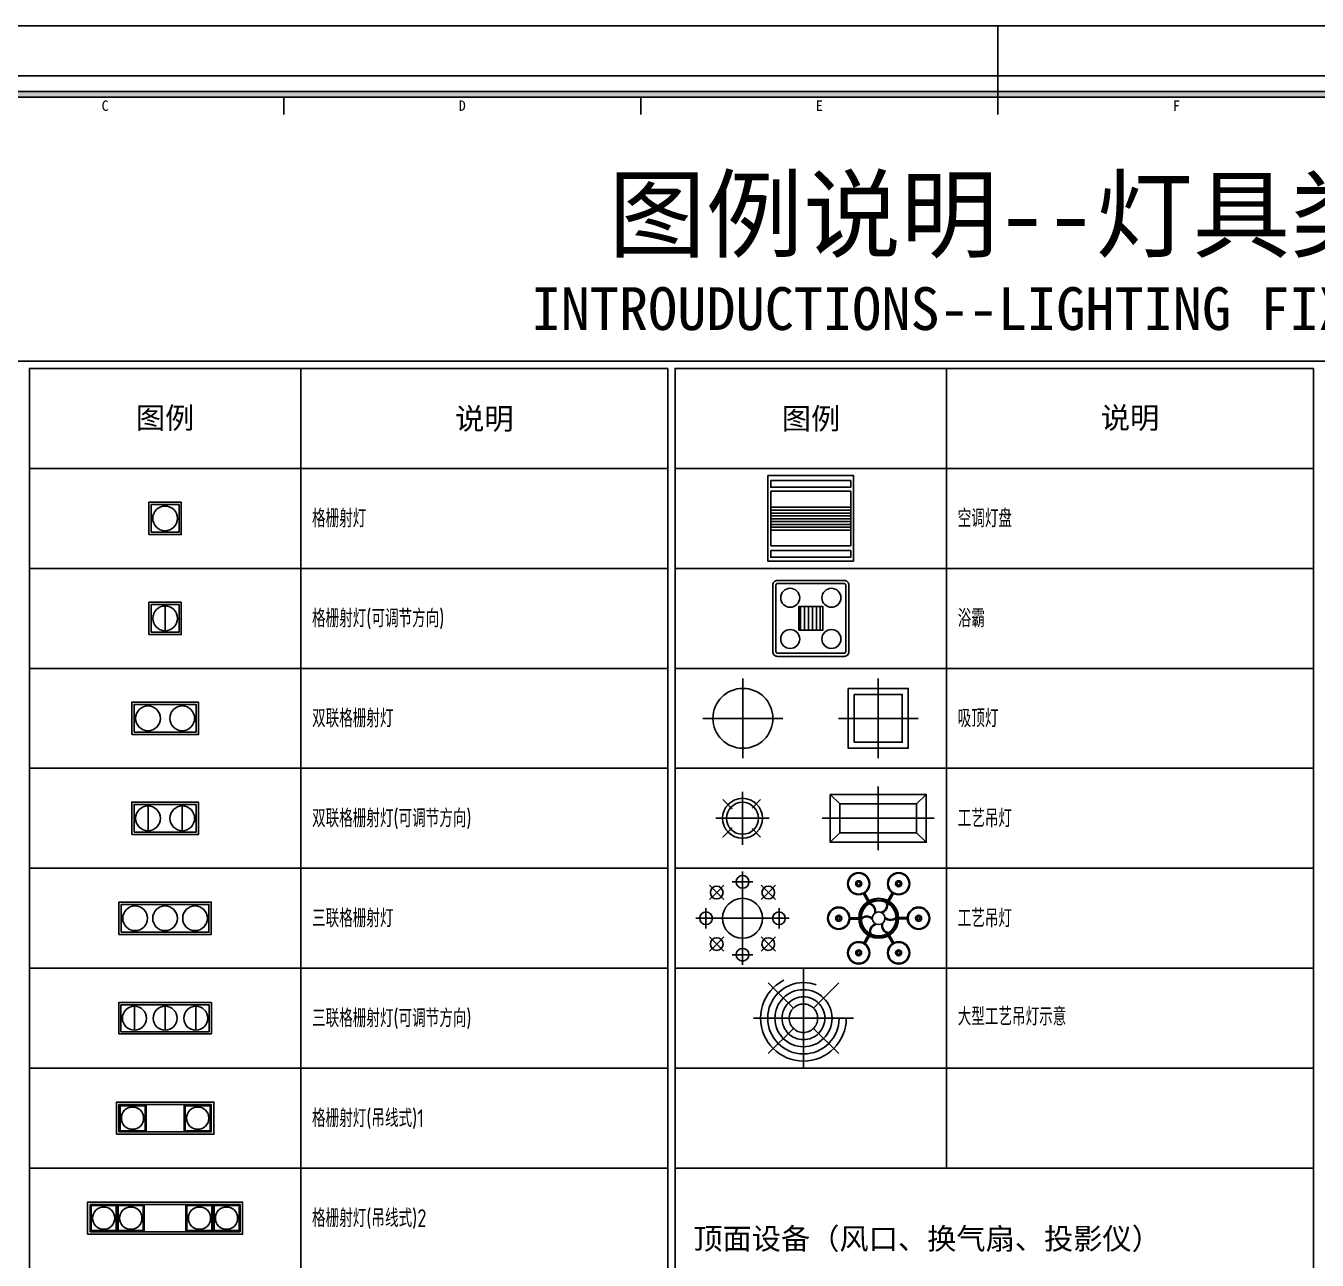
# Model space of a CAD drawing. Header units: millimetres. Extents: x -133666 to 880576, y -269375 to 86941.
# Drawn here: x -102334.8 to -102154, y -112263.7 to -112090.9 of the extents above; entities that cross this region are included whole.
import ezdxf
from ezdxf.enums import TextEntityAlignment as Align

# ---------------------------------------------------------------- set-up
doc = ezdxf.new("R2010")
doc.units = ezdxf.units.MM
doc.header["$LTSCALE"] = 1000
doc.linetypes.add('DASHED', pattern=[19.05, 12.7, -6.35])
doc.layers.get('0').update_dxf_attribs({"linetype": 'CONTINUOUS'})
for name, color, linetype in [('C-顶面灯具、灯带', 22, 'CONTINUOUS'), ('W-图框', 251, 'CONTINUOUS'), ('W-文字', 35, 'CONTINUOUS')]:
    doc.layers.add(name, color=color, linetype=linetype)
doc.styles.add('A2图框$0$ZZ', font='simhei.ttf')
doc.styles.add('WORD-1', font='tssdeng.shx', dxfattribs={"width": 0.7, "bigfont": 'tssdchn.shx'})
doc.styles.add('WORD-2', font='simhei.ttf')
doc.styles.add('WORD-3', font='')
doc.styles.get('WORD-3').set_extended_font_data('SimSun')

# ---------------------------------------------------------------- blocks, each defined once
blk = doc.blocks.new('*U181')
blk.add_wipeout([(-41.5, 128.5), (128.5, 128.5), (128.5, -41.5), (-41.5, -41.5)])
blk.add_lwpolyline([(-41.5, -41.5), (128.5, -41.5), (128.5, 128.5), (-41.5, 128.5)], close=True)
at = {"color": 251}
blk.add_lwpolyline([(-29.5, -29.5), (116.5, -29.5), (116.5, 116.5), (-29.5, 116.5)], close=True, dxfattribs=at)
blk.add_circle((43.5, 43.5), 65, dxfattribs=at)
blk = doc.blocks.new('*U182')
blk.add_wipeout([(-128.5, 128.5), (41.5, 128.5), (41.5, -41.5), (-128.5, -41.5)])
at = {"color": 251}
blk.add_line((-43.5, 108.5), (-43.5, -21.5), dxfattribs=at)
blk.add_lwpolyline([(-128.5, -41.5), (41.5, -41.5), (41.5, 128.5), (-128.5, 128.5)], close=True)
blk.add_lwpolyline([(-116.5, -29.5), (29.5, -29.5), (29.5, 116.5), (-116.5, 116.5)], close=True, dxfattribs=at)
blk.add_circle((-43.5, 43.5), 65, dxfattribs=at)
blk = doc.blocks.new('*U183')
blk.add_wipeout([(-175, 128.5), (175, 128.5), (175, -41.5), (-175, -41.5)])
blk.add_lwpolyline([(-175, -41.5), (175, -41.5), (175, 128.5), (-175, 128.5)], close=True)
at = {"color": 251}
blk.add_lwpolyline([(-163, -29.5), (163, -29.5), (163, 116.5), (-163, 116.5)], close=True, dxfattribs=at)
for centre in [(-90, 43.5), (90, 43.5)]:
    blk.add_circle(centre, 65, dxfattribs=at)
blk = doc.blocks.new('*U184')
blk.add_wipeout([(-92, 128.5), (258, 128.5), (258, -41.5), (-92, -41.5)])
at = {"color": 251}
for p, q in [((-7, 108.5), (-7, -21.5)), ((173, 108.5), (173, -21.5))]:
    blk.add_line(p, q, dxfattribs=at)
blk.add_lwpolyline([(-92, -41.5), (258, -41.5), (258, 128.5), (-92, 128.5)], close=True)
blk.add_lwpolyline([(-80, -29.5), (246, -29.5), (246, 116.5), (-80, 116.5)], close=True, dxfattribs=at)
for centre in [(-7, 43.5), (173, 43.5)]:
    blk.add_circle(centre, 65, dxfattribs=at)
blk = doc.blocks.new('*U185')
blk.add_wipeout([(-124.5, 128.5), (360.5, 128.5), (360.5, -41.5), (-124.5, -41.5)])
blk.add_lwpolyline([(-124.5, -41.5), (360.5, -41.5), (360.5, 128.5), (-124.5, 128.5)], close=True)
at = {"color": 251}
blk.add_lwpolyline([(-112.5, -29.5), (348.5, -29.5), (348.5, 116.5), (-112.5, 116.5)], close=True, dxfattribs=at)
for centre in [(-39.5, 43.5), (118, 43.5), (275.5, 43.5)]:
    blk.add_circle(centre, 65, dxfattribs=at)
blk = doc.blocks.new('*U186')
blk.add_wipeout([(-44.5, 98.5), (280.5, 98.5), (280.5, -11.5), (-44.5, -11.5)])
at = {"color": 251}
for p, q in [((10.5, 85.5), (10.5, 1.5)), ((118, 85.5), (118, 1.5)), ((225.5, 85.5), (225.5, 1.5))]:
    blk.add_line(p, q, dxfattribs=at)
blk.add_lwpolyline([(-44.5, -11.5), (280.5, -11.5), (280.5, 98.5), (-44.5, 98.5)], close=True)
blk.add_lwpolyline([(-36.5, -3.5), (272.5, -3.5), (272.5, 90.5), (-36.5, 90.5)], close=True, dxfattribs=at)
for centre in [(10.5, 43.5), (118, 43.5), (225.5, 43.5)]:
    blk.add_circle(centre, 42, dxfattribs=at)
blk = doc.blocks.new('*U187')
blk.add_wipeout([(0, 188), (569, 188), (569, 0), (0, 0)])
at = {"color": 251}
for p, q in [((173, 173), (173, 15)), ((396, 173), (396, 15))]:
    blk.add_line(p, q, dxfattribs=at)
blk.add_lwpolyline([(0, 0), (569, 0), (569, 188), (0, 188)], close=True)
for points in [[(15, 15), (554, 15), (554, 173), (15, 173)], [(21, 21), (167, 21), (167, 167), (21, 167)], [(548, 21), (402, 21), (402, 167), (548, 167)]]:
    blk.add_lwpolyline(points, close=True, dxfattribs=at)
for centre in [(94, 94), (475, 94)]:
    blk.add_circle(centre, 65, dxfattribs=at)
blk = doc.blocks.new('浴霸')
at = {"color": 250}
blk.add_wipeout([(-239.6, 455.1), (-235.2, 466.3), (-228.7, 473.5), (-223.4, 476.9), (-214.9, 479.6), (-210, 480), (210, 480), (217, 479.2), (220.9, 478), (225.1, 475.9), (228.2, 473.9), (232.9, 469.4), (235.5, 465.7), (237.5, 462), (238.9, 458), (239.8, 453.5), (240, 450), (240, 30), (238.7, 21.4), (236.5, 16), (233.5, 11.4), (229.2, 6.9), (221.6, 2.4), (216.9, 0.8), (210, 0), (-210, 0), (-220, 1.7), (-225, 4), (-231.2, 8.8), (-236.1, 15.3), (-236.1, 15.3), (-239.2, 23), (-240, 30), (-240, 450)], dxfattribs=at)
h = blk.add_hatch()
h.set_pattern_fill('ANSI31', color=251, scale=200, angle=45, style=0)
h.set_pattern_definition([(90, (-20237.89, -20667.157), (-25, 5e-15), [])])
h.paths.add_polyline_path([(-67.5, 315), (-67.5, 165), (82.5, 165), (82.5, 315)])
blk.add_lwpolyline([(-210, 0), (210, 0, 0.414214), (240, 30), (240, 450, 0.414214), (210, 480), (-210, 480, 0.414214), (-240, 450), (-240, 30, 0.414214)], format="xyb", close=True)
at = {"color": 251}
blk.add_lwpolyline([(-210, 20), (210, 20, 0.414214), (220, 30), (220, 450, 0.414214), (210, 460), (-210, 460, 0.414214), (-220, 450), (-220, 30, 0.414214)], format="xyb", close=True, dxfattribs=at)
blk.add_lwpolyline([(-75, 165), (75, 165), (75, 315), (-75, 315)], close=True, dxfattribs=at)
for centre in [(-130, 370), (130, 370), (-130, 110), (130, 110)]:
    blk.add_circle(centre, 60, dxfattribs=at)
blk = doc.blocks.new('*U188')
blk.add_wipeout([(-168, 188), (737, 188), (737, 0), (-168, 0)])
at = {"color": 251}
for p, q in [((5, 173), (5, 15)), ((163, 173), (163, 15)), ((406, 173), (406, 15)), ((564, 173), (564, 15))]:
    blk.add_line(p, q, dxfattribs=at)
blk.add_lwpolyline([(-168, 0), (737, 0), (737, 188), (-168, 188)], close=True)
for points in [[(-153, 15), (722, 15), (722, 173), (-153, 173)], [(-147, 21), (-1, 21), (-1, 167), (-147, 167)], [(11, 21), (157, 21), (157, 167), (11, 167)], [(558, 21), (412, 21), (412, 167), (558, 167)], [(716, 21), (570, 21), (570, 167), (716, 167)]]:
    blk.add_lwpolyline(points, close=True, dxfattribs=at)
for centre in [(-74, 94), (84, 94), (485, 94), (643, 94)]:
    blk.add_circle(centre, 65, dxfattribs=at)
blk = doc.blocks.new('*U194')
at = {"color": 250}
for points in [[(31.4, 223.6), (33.3, 225.6), (35.1, 227.8), (36.8, 230), (38.3, 232.4), (39.6, 234.9), (40.9, 237.4), (41.9, 240), (42.8, 242.6), (43.5, 245.4), (44.1, 248.1), (44.4, 250.9), (44.6, 253.7), (44.6, 256.5), (44.5, 259.3), (44.1, 262.1), (43.6, 264.8), (43, 267.6), (42.1, 270.2), (41.1, 272.8), (39.9, 275.4), (38.6, 277.9), (37.1, 280.2), (35.5, 282.5), (33.7, 284.7), (31.8, 286.7), (29.7, 288.7), (27.6, 290.5), (25.3, 292.1), (23, 293.7), (20.5, 295), (18, 296.2), (15.4, 297.3), (12.7, 298.2), (10, 298.9), (7.3, 299.4), (4.5, 299.8), (1.7, 300), (-1.1, 300), (-3.9, 299.9), (-6.7, 299.5), (-9.5, 299), (-12.2, 298.3), (-14.8, 297.5), (-17.5, 296.5), (-20, 295.3), (-22.5, 294), (-24.9, 292.5), (-27.1, 290.8), (-29.3, 289.1), (-31.4, 287.2), (-33.3, 285.1), (-35.1, 283), (-36.8, 280.7), (-38.3, 278.4), (-39.6, 275.9), (-40.9, 273.4), (-41.9, 270.8), (-42.8, 268.1), (-43.5, 265.4), (-44.1, 262.7), (-44.4, 259.9), (-44.6, 257.1), (-44.6, 254.3), (-44.5, 251.5), (-44.1, 248.7), (-43.6, 245.9), (-43, 243.2), (-42.1, 240.5), (-41.1, 237.9), (-39.9, 235.4), (-38.6, 232.9), (-37.1, 230.5), (-35.5, 228.3), (-33.7, 226.1), (-31.8, 224), (-29.7, 222.1), (-27.6, 220.3), (-25.3, 218.6), (-23, 217.1), (-20.5, 215.7), (-18, 214.5), (-15.4, 213.5), (-12.7, 212.6), (-10, 211.9), (-7.3, 211.3), (-4.5, 211), (-1.7, 210.8), (1.1, 210.7), (3.9, 210.9), (6.7, 211.2), (9.5, 211.7), (12.2, 212.4), (14.8, 213.3), (17.5, 214.3), (20, 215.5), (22.5, 216.8), (24.9, 218.3), (27.1, 219.9), (29.3, 221.7)], [(-149.2, 148.8), (-147.3, 150.8), (-145.5, 153), (-143.8, 155.2), (-142.3, 157.6), (-140.9, 160.1), (-139.7, 162.6), (-138.7, 165.2), (-137.8, 167.8), (-137.1, 170.6), (-136.5, 173.3), (-136.2, 176.1), (-136, 178.9), (-135.9, 181.7), (-136.1, 184.5), (-136.4, 187.3), (-136.9, 190), (-137.6, 192.8), (-138.5, 195.4), (-139.5, 198), (-140.7, 200.6), (-142, 203.1), (-143.5, 205.4), (-145.1, 207.7), (-146.9, 209.9), (-148.8, 211.9), (-150.8, 213.9), (-153, 215.7), (-155.2, 217.3), (-157.6, 218.9), (-160.1, 220.2), (-162.6, 221.4), (-165.2, 222.5), (-167.8, 223.4), (-170.6, 224.1), (-173.3, 224.6), (-176.1, 225), (-178.9, 225.2), (-181.7, 225.2), (-184.5, 225.1), (-187.3, 224.7), (-190, 224.2), (-192.8, 223.5), (-195.4, 222.7), (-198, 221.7), (-200.6, 220.5), (-203.1, 219.2), (-205.4, 217.7), (-207.7, 216), (-209.9, 214.3), (-211.9, 212.4), (-213.9, 210.3), (-215.7, 208.2), (-217.3, 205.9), (-218.9, 203.6), (-220.2, 201.1), (-221.4, 198.6), (-222.5, 196), (-223.4, 193.3), (-224.1, 190.6), (-224.6, 187.9), (-225, 185.1), (-225.2, 182.3), (-225.2, 179.5), (-225.1, 176.7), (-224.7, 173.9), (-224.2, 171.1), (-223.5, 168.4), (-222.7, 165.7), (-221.7, 163.1), (-220.5, 160.6), (-219.2, 158.1), (-217.7, 155.7), (-216, 153.5), (-214.3, 151.3), (-212.4, 149.2), (-210.3, 147.3), (-208.2, 145.5), (-205.9, 143.8), (-203.6, 142.3), (-201.1, 140.9), (-198.6, 139.7), (-196, 138.7), (-193.3, 137.8), (-190.6, 137.1), (-187.9, 136.5), (-185.1, 136.2), (-182.3, 136), (-179.5, 135.9), (-176.7, 136.1), (-173.9, 136.4), (-171.1, 136.9), (-168.4, 137.6), (-165.7, 138.5), (-163.1, 139.5), (-160.6, 140.7), (-158.1, 142), (-155.7, 143.5), (-153.5, 145.1), (-151.3, 146.9)], [(211.9, 148.8), (213.9, 150.8), (215.7, 153), (217.3, 155.2), (218.9, 157.6), (220.2, 160.1), (221.4, 162.6), (222.5, 165.2), (223.4, 167.8), (224.1, 170.6), (224.6, 173.3), (225, 176.1), (225.2, 178.9), (225.2, 181.7), (225.1, 184.5), (224.7, 187.3), (224.2, 190), (223.5, 192.8), (222.7, 195.4), (221.7, 198), (220.5, 200.6), (219.2, 203.1), (217.7, 205.4), (216, 207.7), (214.3, 209.9), (212.4, 211.9), (210.3, 213.9), (208.2, 215.7), (205.9, 217.3), (203.6, 218.9), (201.1, 220.2), (198.6, 221.4), (196, 222.5), (193.3, 223.4), (190.6, 224.1), (187.9, 224.6), (185.1, 225), (182.3, 225.2), (179.5, 225.2), (176.7, 225.1), (173.9, 224.7), (171.1, 224.2), (168.4, 223.5), (165.7, 222.7), (163.1, 221.7), (160.6, 220.5), (158.1, 219.2), (155.7, 217.7), (153.4, 216), (151.3, 214.3), (149.2, 212.4), (147.3, 210.3), (145.5, 208.2), (143.8, 205.9), (142.3, 203.6), (140.9, 201.1), (139.7, 198.6), (138.7, 196), (137.8, 193.3), (137.1, 190.6), (136.5, 187.9), (136.2, 185.1), (136, 182.3), (135.9, 179.5), (136.1, 176.7), (136.4, 173.9), (136.9, 171.1), (137.6, 168.4), (138.5, 165.7), (139.5, 163.1), (140.7, 160.6), (142, 158.1), (143.5, 155.7), (145.1, 153.4), (146.9, 151.3), (148.8, 149.2), (150.8, 147.3), (153, 145.5), (155.2, 143.8), (157.6, 142.3), (160.1, 140.9), (162.6, 139.7), (165.2, 138.7), (167.8, 137.8), (170.6, 137.1), (173.3, 136.5), (176.1, 136.2), (178.9, 136), (181.7, 135.9), (184.5, 136.1), (187.3, 136.4), (190, 136.9), (192.8, 137.6), (195.4, 138.5), (198, 139.5), (200.6, 140.7), (203.1, 142), (205.4, 143.5), (207.7, 145.1), (209.9, 146.9)], [(-224, -31.8), (-222.1, -29.7), (-220.3, -27.6), (-218.6, -25.3), (-217.1, -23), (-215.7, -20.5), (-214.5, -18), (-213.5, -15.4), (-212.6, -12.7), (-211.9, -10), (-211.3, -7.3), (-211, -4.5), (-210.8, -1.7), (-210.7, 1.1), (-210.9, 3.9), (-211.2, 6.7), (-211.7, 9.5), (-212.4, 12.2), (-213.3, 14.8), (-214.3, 17.5), (-215.5, 20), (-216.8, 22.5), (-218.3, 24.9), (-219.9, 27.1), (-221.7, 29.3), (-223.6, 31.4), (-225.6, 33.3), (-227.8, 35.1), (-230, 36.8), (-232.4, 38.3), (-234.9, 39.6), (-237.4, 40.9), (-240, 41.9), (-242.6, 42.8), (-245.4, 43.5), (-248.1, 44.1), (-250.9, 44.4), (-253.7, 44.6), (-256.5, 44.6), (-259.3, 44.5), (-262.1, 44.1), (-264.8, 43.6), (-267.6, 43), (-270.2, 42.1), (-272.8, 41.1), (-275.4, 39.9), (-277.9, 38.6), (-280.2, 37.1), (-282.5, 35.5), (-284.7, 33.7), (-286.7, 31.8), (-288.7, 29.7), (-290.5, 27.6), (-292.1, 25.3), (-293.7, 23), (-295, 20.5), (-296.2, 18), (-297.3, 15.4), (-298.2, 12.7), (-298.9, 10), (-299.4, 7.3), (-299.8, 4.5), (-300, 1.7), (-300, -1.1), (-299.9, -3.9), (-299.5, -6.7), (-299, -9.5), (-298.3, -12.2), (-297.5, -14.8), (-296.5, -17.5), (-295.3, -20), (-294, -22.5), (-292.5, -24.9), (-290.8, -27.1), (-289.1, -29.3), (-287.2, -31.4), (-285.1, -33.3), (-283, -35.1), (-280.7, -36.8), (-278.4, -38.3), (-275.9, -39.6), (-273.4, -40.9), (-270.8, -41.9), (-268.1, -42.8), (-265.4, -43.5), (-262.7, -44.1), (-259.9, -44.4), (-257.1, -44.6), (-254.3, -44.6), (-251.5, -44.5), (-248.7, -44.1), (-245.9, -43.6), (-243.2, -43), (-240.5, -42.1), (-237.9, -41.1), (-235.4, -39.9), (-232.9, -38.6), (-230.5, -37.1), (-228.3, -35.5), (-226.1, -33.7)], [(286.7, -31.8), (288.7, -29.7), (290.5, -27.6), (292.1, -25.3), (293.6, -23), (295, -20.5), (296.2, -18), (297.3, -15.4), (298.2, -12.7), (298.9, -10), (299.4, -7.3), (299.8, -4.5), (300, -1.7), (300, 1.1), (299.8, 3.9), (299.5, 6.7), (299, 9.5), (298.3, 12.2), (297.5, 14.8), (296.5, 17.5), (295.3, 20), (293.9, 22.5), (292.5, 24.9), (290.8, 27.1), (289.1, 29.3), (287.1, 31.4), (285.1, 33.3), (283, 35.1), (280.7, 36.8), (278.3, 38.3), (275.9, 39.6), (273.4, 40.9), (270.8, 41.9), (268.1, 42.8), (265.4, 43.5), (262.6, 44), (259.9, 44.4), (257.1, 44.6), (254.3, 44.6), (251.5, 44.5), (248.7, 44.1), (245.9, 43.6), (243.2, 43), (240.5, 42.1), (237.9, 41.1), (235.4, 39.9), (232.9, 38.6), (230.5, 37.1), (228.2, 35.5), (226.1, 33.7), (224, 31.8), (222.1, 29.7), (220.3, 27.6), (218.6, 25.3), (217.1, 23), (215.7, 20.5), (214.5, 18), (213.5, 15.4), (212.6, 12.7), (211.9, 10), (211.3, 7.3), (210.9, 4.5), (210.8, 1.7), (210.7, -1.1), (210.9, -3.9), (211.2, -6.7), (211.7, -9.5), (212.4, -12.2), (213.3, -14.8), (214.3, -17.5), (215.5, -20), (216.8, -22.5), (218.3, -24.9), (219.9, -27.1), (221.7, -29.3), (223.6, -31.4), (225.6, -33.3), (227.8, -35.1), (230, -36.8), (232.4, -38.3), (234.8, -39.6), (237.4, -40.9), (240, -41.9), (242.6, -42.8), (245.3, -43.5), (248.1, -44.1), (250.9, -44.4), (253.7, -44.6), (256.5, -44.6), (259.3, -44.5), (262.1, -44.1), (264.8, -43.6), (267.5, -43), (270.2, -42.1), (272.8, -41.1), (275.4, -39.9), (277.8, -38.6), (280.2, -37.1), (282.5, -35.5), (284.7, -33.7)], [(-149.2, -212.4), (-147.3, -210.3), (-145.5, -208.2), (-143.8, -205.9), (-142.3, -203.6), (-140.9, -201.1), (-139.7, -198.6), (-138.7, -196), (-137.8, -193.3), (-137.1, -190.6), (-136.5, -187.9), (-136.2, -185.1), (-136, -182.3), (-135.9, -179.5), (-136.1, -176.7), (-136.4, -173.9), (-136.9, -171.1), (-137.6, -168.4), (-138.5, -165.7), (-139.5, -163.1), (-140.7, -160.6), (-142, -158.1), (-143.5, -155.7), (-145.1, -153.5), (-146.9, -151.3), (-148.8, -149.2), (-150.8, -147.3), (-153, -145.5), (-155.2, -143.8), (-157.6, -142.3), (-160.1, -140.9), (-162.6, -139.7), (-165.2, -138.7), (-167.8, -137.8), (-170.6, -137.1), (-173.3, -136.5), (-176.1, -136.2), (-178.9, -136), (-181.7, -135.9), (-184.5, -136.1), (-187.3, -136.4), (-190, -136.9), (-192.8, -137.6), (-195.4, -138.5), (-198, -139.5), (-200.6, -140.7), (-203.1, -142), (-205.4, -143.5), (-207.7, -145.1), (-209.9, -146.9), (-211.9, -148.8), (-213.9, -150.8), (-215.7, -153), (-217.3, -155.2), (-218.9, -157.6), (-220.2, -160.1), (-221.4, -162.6), (-222.5, -165.2), (-223.4, -167.8), (-224.1, -170.6), (-224.6, -173.3), (-225, -176.1), (-225.2, -178.9), (-225.2, -181.7), (-225.1, -184.5), (-224.7, -187.3), (-224.2, -190), (-223.5, -192.8), (-222.7, -195.4), (-221.7, -198), (-220.5, -200.6), (-219.2, -203.1), (-217.7, -205.4), (-216, -207.7), (-214.3, -209.9), (-212.4, -211.9), (-210.3, -213.9), (-208.2, -215.7), (-205.9, -217.3), (-203.6, -218.9), (-201.1, -220.2), (-198.6, -221.4), (-196, -222.5), (-193.3, -223.4), (-190.6, -224.1), (-187.9, -224.6), (-185.1, -225), (-182.3, -225.2), (-179.5, -225.2), (-176.7, -225.1), (-173.9, -224.7), (-171.1, -224.2), (-168.4, -223.5), (-165.7, -222.7), (-163.1, -221.7), (-160.6, -220.5), (-158.1, -219.2), (-155.7, -217.7), (-153.5, -216), (-151.3, -214.3)], [(211.9, -212.4), (213.9, -210.3), (215.7, -208.2), (217.3, -205.9), (218.9, -203.6), (220.2, -201.1), (221.4, -198.6), (222.5, -196), (223.4, -193.3), (224.1, -190.6), (224.6, -187.9), (225, -185.1), (225.2, -182.3), (225.2, -179.5), (225.1, -176.7), (224.7, -173.9), (224.2, -171.1), (223.5, -168.4), (222.7, -165.7), (221.7, -163.1), (220.5, -160.6), (219.2, -158.1), (217.7, -155.7), (216, -153.4), (214.3, -151.3), (212.4, -149.2), (210.3, -147.3), (208.2, -145.5), (205.9, -143.8), (203.6, -142.3), (201.1, -140.9), (198.6, -139.7), (196, -138.7), (193.3, -137.8), (190.6, -137.1), (187.9, -136.5), (185.1, -136.2), (182.3, -136), (179.5, -135.9), (176.7, -136.1), (173.9, -136.4), (171.1, -136.9), (168.4, -137.6), (165.7, -138.5), (163.1, -139.5), (160.6, -140.7), (158.1, -142), (155.7, -143.5), (153.4, -145.1), (151.3, -146.9), (149.2, -148.8), (147.3, -150.8), (145.5, -153), (143.8, -155.2), (142.3, -157.6), (140.9, -160.1), (139.7, -162.6), (138.7, -165.2), (137.8, -167.8), (137.1, -170.6), (136.5, -173.3), (136.2, -176.1), (136, -178.9), (135.9, -181.7), (136.1, -184.5), (136.4, -187.3), (136.9, -190), (137.6, -192.8), (138.5, -195.4), (139.5, -198), (140.7, -200.6), (142, -203.1), (143.5, -205.4), (145.1, -207.7), (146.9, -209.9), (148.8, -211.9), (150.8, -213.9), (153, -215.7), (155.2, -217.3), (157.6, -218.9), (160.1, -220.2), (162.6, -221.4), (165.2, -222.5), (167.8, -223.4), (170.6, -224.1), (173.3, -224.6), (176.1, -225), (178.9, -225.2), (181.7, -225.2), (184.5, -225.1), (187.3, -224.7), (190, -224.2), (192.8, -223.5), (195.4, -222.7), (198, -221.7), (200.6, -220.5), (203.1, -219.2), (205.4, -217.7), (207.7, -216), (209.9, -214.3)], [(31.4, -287.2), (33.3, -285.1), (35.1, -283), (36.8, -280.7), (38.3, -278.4), (39.6, -275.9), (40.9, -273.4), (41.9, -270.8), (42.8, -268.1), (43.5, -265.4), (44.1, -262.7), (44.4, -259.9), (44.6, -257.1), (44.6, -254.3), (44.5, -251.5), (44.1, -248.7), (43.6, -245.9), (43, -243.2), (42.1, -240.5), (41.1, -237.9), (39.9, -235.4), (38.6, -232.9), (37.1, -230.5), (35.5, -228.3), (33.7, -226.1), (31.8, -224), (29.7, -222.1), (27.6, -220.3), (25.3, -218.6), (23, -217.1), (20.5, -215.7), (18, -214.5), (15.4, -213.5), (12.7, -212.6), (10, -211.9), (7.3, -211.3), (4.5, -211), (1.7, -210.8), (-1.1, -210.7), (-3.9, -210.9), (-6.7, -211.2), (-9.5, -211.7), (-12.2, -212.4), (-14.8, -213.3), (-17.5, -214.3), (-20, -215.5), (-22.5, -216.8), (-24.9, -218.3), (-27.1, -219.9), (-29.3, -221.7), (-31.4, -223.6), (-33.3, -225.6), (-35.1, -227.8), (-36.8, -230), (-38.3, -232.4), (-39.6, -234.9), (-40.9, -237.4), (-41.9, -240), (-42.8, -242.6), (-43.5, -245.4), (-44.1, -248.1), (-44.4, -250.9), (-44.6, -253.7), (-44.6, -256.5), (-44.5, -259.3), (-44.1, -262.1), (-43.6, -264.8), (-43, -267.6), (-42.1, -270.2), (-41.1, -272.8), (-39.9, -275.4), (-38.6, -277.9), (-37.1, -280.2), (-35.5, -282.5), (-33.7, -284.7), (-31.8, -286.7), (-29.7, -288.7), (-27.6, -290.5), (-25.3, -292.1), (-23, -293.7), (-20.5, -295), (-18, -296.2), (-15.4, -297.3), (-12.7, -298.2), (-10, -298.9), (-7.3, -299.4), (-4.5, -299.8), (-1.7, -300), (1.1, -300), (3.9, -299.9), (6.7, -299.5), (9.5, -299), (12.2, -298.3), (14.8, -297.5), (17.5, -296.5), (20, -295.3), (22.5, -294), (24.9, -292.5), (27.1, -290.8), (29.3, -289.1)]]:
    blk.add_wipeout(points, dxfattribs=at)
at = {"color": 251}
for p, q in [((0, 256.1), (-71.4, 256.1)), ((-71.4, 256.1), (71.4, 256.1)), ((0, 256.1), (71.4, 256.1)), ((-256.1, 0), (-256.1, 71.4)), ((-256.1, -71.4), (-256.1, 71.4)), ((256.1, 0), (256.1, 71.4)), ((256.1, 71.4), (256.1, -71.4)), ((256.1, 0), (256.1, -71.4)), ((-256.1, 0), (-256.1, -71.4)), ((0, -256.1), (-71.4, -256.1)), ((71.4, -256.1), (-71.4, -256.1)), ((0, -256.1), (71.4, -256.1))]:
    blk.add_line(p, q, dxfattribs=at)
for centre, major_axis, start_param, end_param in [((0, 255.4), (-44.6, 0), 3.14161426001167, 9.424799567191256), ((-255.4, 0), (44.6, 0), -2.7676413019595e-05, 6.283157630766567), ((255.4, 0), (44.6, 0), -2.7676413019595e-05, 6.283157630766567), ((0, -255.4), (44.6, 0), -2.7676413019595e-05, 6.283157630766567)]:
    blk.add_ellipse(centre, major_axis=major_axis, ratio=1, start_param=start_param, end_param=end_param)
at = {"color": 250}
blk.add_wipeout([(98.3, -99.6), (104.4, -93.3), (110.1, -86.5), (115.3, -79.5), (120, -72.1), (124.3, -64.4), (128.1, -56.4), (131.4, -48.3), (134.2, -39.9), (136.4, -31.4), (138.1, -22.8), (139.3, -14.1), (139.9, -5.3), (140, 3.5), (139.5, 12.3), (138.4, 21), (136.8, 29.6), (134.7, 38.2), (132, 46.6), (128.8, 54.8), (125.2, 62.7), (121, 70.5), (116.3, 77.9), (111.2, 85.1), (105.6, 91.9), (99.6, 98.3), (93.3, 104.4), (86.5, 110.1), (79.5, 115.3), (72.1, 120), (64.4, 124.3), (56.4, 128.1), (48.3, 131.4), (39.9, 134.2), (31.4, 136.4), (22.8, 138.1), (14.1, 139.3), (5.3, 139.9), (-3.5, 140), (-12.3, 139.5), (-21, 138.4), (-29.6, 136.8), (-38.2, 134.7), (-46.6, 132), (-54.8, 128.8), (-62.7, 125.2), (-70.5, 121), (-77.9, 116.3), (-85.1, 111.2), (-91.9, 105.6), (-98.3, 99.6), (-104.4, 93.3), (-110.1, 86.5), (-115.3, 79.5), (-120, 72.1), (-124.3, 64.4), (-128.1, 56.4), (-131.4, 48.3), (-134.2, 39.9), (-136.4, 31.4), (-138.1, 22.8), (-139.3, 14.1), (-139.9, 5.3), (-140, -3.5), (-139.5, -12.3), (-138.4, -21), (-136.8, -29.6), (-134.7, -38.2), (-132, -46.6), (-128.8, -54.8), (-125.2, -62.7), (-121, -70.5), (-116.3, -77.9), (-111.2, -85.1), (-105.6, -91.9), (-99.6, -98.3), (-93.3, -104.4), (-86.5, -110.1), (-79.5, -115.3), (-72.1, -120), (-64.4, -124.3), (-56.4, -128.1), (-48.3, -131.4), (-39.9, -134.2), (-31.4, -136.4), (-22.8, -138.1), (-14.1, -139.3), (-5.3, -139.9), (3.5, -140), (12.3, -139.5), (21, -138.4), (29.6, -136.8), (38.2, -134.7), (46.6, -132), (54.8, -128.8), (62.7, -125.2), (70.5, -121), (77.9, -116.3), (85.1, -111.2), (91.9, -105.6)], dxfattribs=at)
at = {"color": 251, "ltscale": 2}
blk.add_line((0, 327.5), (0, -327.5), dxfattribs=at)
at = {"color": 251}
for p, q in [((-231.6, 130.6), (-130.6, 231.6)), ((-130.6, 130.6), (-231.6, 231.6)), ((-181.1, 181.1), (-231.6, 130.6)), ((-181.1, 181.1), (-130.6, 231.6)), ((181.1, 181.1), (130.6, 231.6)), ((130.6, 231.6), (231.6, 130.6)), ((130.6, 130.6), (231.6, 231.6)), ((181.1, 181.1), (231.6, 130.6)), ((327.5, 0), (-327.5, 0)), ((-181.1, -181.1), (-231.6, -130.6)), ((-130.6, -231.6), (-231.6, -130.6)), ((-130.6, -130.6), (-231.6, -231.6)), ((231.6, -130.6), (130.6, -231.6)), ((130.6, -130.6), (231.6, -231.6)), ((181.1, -181.1), (231.6, -130.6)), ((-181.1, -181.1), (-130.6, -231.6)), ((181.1, -181.1), (130.6, -231.6))]:
    blk.add_line(p, q, dxfattribs=at)
for centre, major_axis, start_param, end_param in [((-180.6, 180.6), (44.6, 0), -0.000057, 6.283128), ((180.6, 180.6), (44.6, 0), -2.7676413019595e-05, 6.283157630766567), ((-180.6, -180.6), (44.6, 0), -2.7676413019595e-05, 6.283157630766567), ((180.6, -180.6), (-44.6, 0), 3.14161426001167, 9.424799567191256)]:
    blk.add_ellipse(centre, major_axis=major_axis, ratio=1, start_param=start_param, end_param=end_param)
at = {"ltscale": 2}
blk.add_ellipse((0, 0), major_axis=(140, 0), ratio=1, start_param=-0.000028, end_param=6.283157, dxfattribs=at)
blk = doc.blocks.new('*U195')
at = {"color": 250}
for points in [[(-106, 233), (-102, 238), (-98, 242), (-94, 247), (-91, 252), (-88, 258), (-85, 263), (-83, 269), (-81, 275), (-79, 281), (-78, 287), (-77, 293), (-77, 299), (-77, 305), (-77, 312), (-78, 318), (-79, 324), (-80, 330), (-82, 336), (-85, 341), (-87, 347), (-90, 352), (-93, 358), (-97, 363), (-101, 367), (-105, 372), (-110, 376), (-114, 380), (-119, 384), (-124, 387), (-130, 390), (-135, 393), (-141, 395), (-147, 397), (-153, 398), (-159, 400), (-165, 400), (-171, 401), (-177, 401), (-183, 401), (-190, 400), (-196, 399), (-202, 397), (-207, 395), (-213, 393), (-219, 391), (-224, 388), (-229, 384), (-234, 381), (-239, 377), (-244, 373), (-248, 368), (-252, 364), (-256, 359), (-259, 353), (-262, 348), (-265, 342), (-267, 337), (-269, 331), (-270, 325), (-272, 319), (-272, 313), (-273, 307), (-273, 301), (-272, 294), (-272, 288), (-271, 282), (-269, 276), (-267, 270), (-265, 265), (-262, 259), (-260, 254), (-256, 248), (-253, 243), (-249, 239), (-245, 234), (-240, 230), (-235, 226), (-230, 222), (-225, 219), (-220, 216), (-214, 213), (-209, 211), (-203, 209), (-197, 207), (-191, 206), (-185, 205), (-179, 205), (-172, 205), (-166, 205), (-160, 206), (-154, 207), (-148, 209), (-142, 210), (-136, 213), (-131, 215), (-125, 218), (-120, 222), (-115, 225), (-110, 229)], [(244, 233), (248, 238), (252, 242), (256, 247), (259, 252), (262, 258), (265, 263), (267, 269), (269, 275), (270, 281), (272, 287), (272, 293), (273, 299), (273, 305), (273, 311), (272, 318), (271, 324), (269, 330), (267, 335), (265, 341), (263, 347), (260, 352), (256, 357), (253, 362), (249, 367), (245, 372), (240, 376), (236, 380), (231, 384), (225, 387), (220, 390), (214, 393), (209, 395), (203, 397), (197, 398), (191, 400), (185, 400), (179, 401), (173, 401), (166, 401), (160, 400), (154, 399), (148, 397), (142, 395), (137, 393), (131, 391), (126, 388), (120, 384), (115, 381), (111, 377), (106, 373), (102, 368), (98, 363), (94, 359), (91, 353), (88, 348), (85, 342), (83, 337), (81, 331), (79, 325), (78, 319), (77, 313), (77, 307), (77, 300), (77, 294), (78, 288), (79, 282), (81, 276), (82, 270), (85, 265), (87, 259), (90, 254), (94, 248), (97, 243), (101, 239), (105, 234), (110, 230), (114, 226), (119, 222), (124, 219), (130, 216), (135, 213), (141, 211), (147, 209), (153, 207), (159, 206), (165, 205), (171, 205), (177, 205), (184, 205), (190, 206), (196, 207), (202, 209), (208, 210), (213, 213), (219, 215), (224, 218), (230, 221), (235, 225), (239, 229)], [(-281, -70), (-277, -65), (-273, -61), (-269, -56), (-266, -50), (-263, -45), (-260, -39), (-258, -34), (-256, -28), (-254, -22), (-253, -16), (-252, -10), (-252, -4), (-252, 3), (-252, 9), (-253, 15), (-254, 21), (-255, 27), (-257, 33), (-260, 38), (-262, 44), (-265, 49), (-268, 55), (-272, 60), (-276, 64), (-280, 69), (-284, 73), (-289, 77), (-294, 81), (-299, 84), (-305, 87), (-310, 90), (-316, 92), (-322, 94), (-328, 96), (-334, 97), (-340, 98), (-346, 98), (-352, 98), (-358, 98), (-364, 97), (-371, 96), (-376, 94), (-382, 93), (-388, 90), (-394, 88), (-399, 85), (-404, 82), (-409, 78), (-414, 74), (-419, 70), (-423, 65), (-427, 61), (-430, 56), (-434, 51), (-437, 45), (-439, 40), (-442, 34), (-444, 28), (-445, 22), (-446, 16), (-447, 10), (-448, 4), (-448, -2), (-447, -9), (-447, -15), (-446, -21), (-444, -27), (-442, -33), (-440, -38), (-437, -44), (-434, -49), (-431, -54), (-428, -59), (-424, -64), (-420, -69), (-415, -73), (-410, -77), (-405, -81), (-400, -84), (-395, -87), (-389, -90), (-384, -92), (-378, -94), (-372, -95), (-366, -97), (-360, -97), (-353, -98), (-347, -98), (-341, -98), (-335, -97), (-329, -96), (-323, -94), (-317, -92), (-311, -90), (-306, -88), (-300, -85), (-295, -81), (-290, -78), (-285, -74)], [(419, -70), (423, -65), (427, -61), (430, -56), (434, -51), (437, -45), (439, -40), (442, -34), (444, -28), (445, -22), (446, -16), (447, -10), (448, -4), (448, 2), (447, 9), (447, 15), (446, 21), (444, 27), (442, 33), (440, 38), (437, 44), (434, 49), (431, 54), (428, 59), (424, 64), (420, 69), (415, 73), (410, 77), (405, 81), (400, 84), (395, 87), (389, 90), (384, 92), (378, 94), (372, 95), (366, 97), (360, 97), (353, 98), (347, 98), (341, 98), (335, 97), (329, 96), (323, 94), (317, 92), (311, 90), (306, 88), (300, 85), (295, 81), (290, 78), (285, 74), (281, 70), (277, 65), (273, 61), (269, 56), (266, 50), (263, 45), (260, 39), (258, 34), (256, 28), (254, 22), (253, 16), (252, 10), (252, 4), (252, -3), (252, -9), (253, -15), (254, -21), (255, -27), (257, -33), (260, -38), (262, -44), (265, -49), (268, -55), (272, -60), (276, -64), (280, -69), (284, -73), (289, -77), (294, -81), (299, -84), (305, -87), (310, -90), (316, -92), (322, -94), (328, -96), (334, -97), (340, -98), (346, -98), (352, -98), (358, -98), (364, -97), (371, -96), (376, -94), (382, -93), (388, -90), (394, -88), (399, -85), (404, -82), (409, -78), (414, -74)], [(-106, -373), (-102, -368), (-98, -363), (-94, -359), (-91, -353), (-88, -348), (-85, -342), (-83, -337), (-81, -331), (-79, -325), (-78, -319), (-77, -313), (-77, -307), (-77, -300), (-77, -294), (-78, -288), (-79, -282), (-81, -276), (-82, -270), (-85, -265), (-87, -259), (-90, -254), (-94, -248), (-97, -243), (-101, -239), (-105, -234), (-110, -230), (-114, -226), (-119, -222), (-124, -219), (-130, -216), (-135, -213), (-141, -211), (-147, -209), (-153, -207), (-159, -206), (-165, -205), (-171, -205), (-177, -205), (-184, -205), (-190, -206), (-196, -207), (-202, -209), (-208, -210), (-213, -213), (-219, -215), (-224, -218), (-230, -221), (-235, -225), (-239, -229), (-244, -233), (-248, -238), (-252, -242), (-256, -247), (-259, -252), (-262, -258), (-265, -263), (-267, -269), (-269, -275), (-270, -281), (-272, -287), (-272, -293), (-273, -299), (-273, -305), (-273, -311), (-272, -318), (-271, -324), (-269, -330), (-267, -335), (-265, -341), (-263, -347), (-260, -352), (-256, -357), (-253, -362), (-249, -367), (-245, -372), (-240, -376), (-236, -380), (-231, -384), (-225, -387), (-220, -390), (-214, -393), (-209, -395), (-203, -397), (-197, -398), (-191, -400), (-185, -400), (-179, -401), (-173, -401), (-166, -401), (-160, -400), (-154, -399), (-148, -397), (-142, -395), (-137, -393), (-131, -391), (-126, -388), (-120, -384), (-115, -381), (-111, -377)], [(244, -373), (248, -368), (252, -364), (256, -359), (259, -353), (262, -348), (265, -342), (267, -337), (269, -331), (270, -325), (272, -319), (272, -313), (273, -307), (273, -301), (272, -294), (272, -288), (271, -282), (269, -276), (267, -270), (265, -265), (262, -259), (260, -254), (256, -248), (253, -243), (249, -239), (245, -234), (240, -230), (235, -226), (230, -222), (225, -219), (220, -216), (214, -213), (209, -211), (203, -209), (197, -207), (191, -206), (185, -205), (179, -205), (172, -205), (166, -205), (160, -206), (154, -207), (148, -209), (142, -210), (136, -213), (131, -215), (125, -218), (120, -222), (115, -225), (110, -229), (106, -233), (102, -238), (98, -242), (94, -247), (91, -252), (88, -258), (85, -263), (83, -269), (81, -275), (79, -281), (78, -287), (77, -293), (77, -299), (77, -305), (77, -312), (78, -318), (79, -324), (80, -330), (82, -336), (85, -341), (87, -347), (90, -352), (93, -358), (97, -363), (101, -367), (105, -372), (110, -376), (114, -380), (119, -384), (124, -387), (130, -390), (135, -393), (141, -395), (147, -397), (153, -398), (159, -400), (165, -400), (171, -401), (177, -401), (183, -401), (190, -400), (196, -399), (202, -397), (207, -395), (213, -393), (219, -391), (224, -388), (229, -384), (234, -381), (239, -377)]]:
    blk.add_wipeout(points, dxfattribs=at)
at = {"color": 251}
for centre, radius in [((-175, 303), 26.1), ((-175, 303), 13.1), ((175, 303), 26.1), ((175, 303), 13.1), ((-350, 0), 91.5), ((-350, 0), 26.1), ((-350, 0), 13.1), ((350, 0), 91.5), ((350, 0), 26.1), ((350, 0), 13.1), ((-175, -303), 26.1), ((-175, -303), 13.1), ((175, -303), 26.1), ((175, -303), 13.1)]:
    blk.add_circle(centre, radius, dxfattribs=at)
for centre in [(-350, 0), (350, 0)]:
    blk.add_circle(centre, 98)
at = {"color": 250}
blk.add_wipeout([(123, -125), (131, -117), (138, -108), (144, -99), (150, -90), (155, -80), (160, -71), (164, -60), (168, -50), (171, -39), (173, -29), (174, -18), (175, -7), (175, 4), (174, 15), (173, 26), (171, 37), (168, 48), (165, 58), (161, 68), (156, 78), (151, 88), (145, 97), (139, 106), (132, 115), (125, 123), (117, 131), (108, 138), (99, 144), (90, 150), (80, 155), (71, 160), (60, 164), (50, 168), (39, 171), (29, 173), (18, 174), (7, 175), (-4, 175), (-15, 174), (-26, 173), (-37, 171), (-48, 168), (-58, 165), (-68, 161), (-78, 156), (-88, 151), (-97, 145), (-106, 139), (-115, 132), (-123, 125), (-131, 117), (-138, 108), (-144, 99), (-150, 90), (-155, 80), (-160, 71), (-164, 60), (-168, 50), (-171, 39), (-173, 29), (-174, 18), (-175, 7), (-175, -4), (-174, -15), (-173, -26), (-171, -37), (-168, -48), (-165, -58), (-161, -68), (-156, -78), (-151, -88), (-145, -97), (-139, -106), (-132, -115), (-125, -123), (-117, -131), (-108, -138), (-99, -144), (-90, -150), (-80, -155), (-71, -160), (-60, -164), (-50, -168), (-39, -171), (-29, -173), (-18, -174), (-7, -175), (4, -175), (15, -174), (26, -173), (37, -171), (48, -168), (58, -165), (68, -161), (78, -156), (88, -151), (97, -145), (106, -139), (115, -132)], dxfattribs=at)
at = {"color": 251}
for points in [[(-95, 147), (-133, 214)], [(-122, 220), (-83, 154)], [(80, 156), (119, 222)], [(130, 216), (92, 149)], [(-252, 5), (-175, 5)], [(176, 8), (252, 8)], [(-175, -8), (-252, -8)], [(252, -5), (176, -5)], [(-130, -216), (-92, -149)], [(-80, -156), (-119, -222)], [(122, -220), (83, -154)], [(95, -147), (133, -214)]]:
    blk.add_lwpolyline(points, dxfattribs=at)
for centre, radius in [((-175, 303), 98), ((175, 303), 98), ((0, 0), 175), ((-175, -303), 98), ((175, -303), 98)]:
    blk.add_circle(centre, radius)
for centre, radius in [((-175, 303), 91.5), ((175, 303), 91.5), ((0, 0), 163), ((0, 0), 154), ((0, 0), 55.6), ((-175, -303), 91.5), ((175, -303), 91.5)]:
    blk.add_circle(centre, radius, dxfattribs=at)
for centre, radius, start, end in [((-96, 64), 62.9, 338.5611, 81.9748), ((-96, 64), 69.5, 345.6167, 74.3833), ((8, 115), 62.9, 278.5611, 21.9748), ((8, 115), 69.5, 285.6167, 14.3833), ((-104, -51), 62.9, 38.5611, 141.9748), ((-104, -51), 69.5, 45.6167, 134.3833), ((104, 51), 62.9, 218.5611, 321.9748), ((104, 51), 69.5, 225.6167, 314.3833), ((-8, -115), 69.5, 105.6167, 194.3833), ((-8, -115), 62.9, 98.5611, 201.9748), ((96, -64), 69.5, 165.6167, 254.3833), ((96, -64), 62.9, 158.5611, 261.9748)]:
    blk.add_arc(centre, radius, start, end, dxfattribs=at)
blk = doc.blocks.new('*U197')
at = {"color": 251}
blk.add_circle((0, 0), 120, dxfattribs=at)
at = {"color": 250}
blk.add_wipeout([(105.4, -106.8), (111.9, -100), (118, -92.8), (123.6, -85.2), (128.7, -77.2), (133.3, -69), (137.3, -60.5), (140.9, -51.8), (143.8, -42.8), (146.2, -33.7), (148.1, -24.5), (149.3, -15.1), (150, -5.7), (150, 3.7), (149.5, 13.1), (148.4, 22.5), (146.7, 31.8), (144.4, 40.9), (141.5, 49.9), (138.1, 58.7), (134.2, 67.3), (129.7, 75.5), (124.7, 83.5), (119.2, 91.2), (113.2, 98.5), (106.8, 105.4), (100, 111.9), (92.8, 118), (85.2, 123.6), (77.2, 128.7), (69, 133.3), (60.5, 137.3), (51.8, 140.9), (42.8, 143.8), (33.7, 146.2), (24.5, 148.1), (15.1, 149.3), (5.7, 150), (-3.7, 150), (-13.1, 149.5), (-22.5, 148.4), (-31.8, 146.7), (-40.9, 144.4), (-49.9, 141.5), (-58.7, 138.1), (-67.3, 134.2), (-75.5, 129.7), (-83.5, 124.7), (-91.2, 119.2), (-98.5, 113.2), (-105.4, 106.8), (-111.9, 100), (-118, 92.8), (-123.6, 85.2), (-128.7, 77.2), (-133.3, 69), (-137.3, 60.5), (-140.9, 51.8), (-143.8, 42.8), (-146.2, 33.7), (-148.1, 24.5), (-149.3, 15.1), (-150, 5.7), (-150, -3.7), (-149.5, -13.1), (-148.4, -22.5), (-146.7, -31.8), (-144.4, -40.9), (-141.5, -49.9), (-138.1, -58.7), (-134.2, -67.3), (-129.7, -75.5), (-124.7, -83.5), (-119.2, -91.2), (-113.2, -98.5), (-106.8, -105.4), (-100, -111.9), (-92.8, -118), (-85.2, -123.6), (-77.2, -128.7), (-69, -133.3), (-60.5, -137.3), (-51.8, -140.9), (-42.8, -143.8), (-33.7, -146.2), (-24.5, -148.1), (-15.1, -149.3), (-5.7, -150), (3.7, -150), (13.1, -149.5), (22.5, -148.4), (31.8, -146.7), (40.9, -144.4), (49.9, -141.5), (58.7, -138.1), (67.3, -134.2), (75.5, -129.7), (83.5, -124.7), (91.2, -119.2), (98.5, -113.2)], dxfattribs=at)
at = {"color": 251, "ltscale": 2}
for p, q in [((0, 200), (0, -200)), ((-200, 0), (200, 0))]:
    blk.add_line(p, q, dxfattribs=at)
blk.add_circle((0, 0), 150)
blk = doc.blocks.new('*U225')
at = {"color": 251}
for p, q in [((0, -200), (0, 200)), ((-240, 90), (-300, 150)), ((240, 90), (300, 150)), ((-350, 0), (350, 0)), ((-240, -90), (-300, -149.7)), ((240, -90), (300, -150))]:
    blk.add_line(p, q, dxfattribs=at)
blk.add_lwpolyline([(-300, 150), (300, 150), (300, -150), (-300, -150), (-300, 150)])
blk.add_lwpolyline([(-240, 90), (240, 90), (240, -90), (-240, -90)], close=True, dxfattribs=at)
blk = doc.blocks.new('*U196')
blk.add_wipeout([(-150, 150), (150, 150), (150, -150), (-150, -150)])
at = {"color": 251, "ltscale": 2}
for p, q in [((0, 200), (0, -200)), ((-200, 0), (200, 0))]:
    blk.add_line(p, q, dxfattribs=at)
blk.add_lwpolyline([(-150, 150), (150, 150), (150, -150), (-150, -150), (-150, 150)])
at = {"color": 251}
blk.add_lwpolyline([(-120, 120), (120, 120), (120, -120), (-120, -120)], close=True, dxfattribs=at)
blk = doc.blocks.new('*U226')
at = {"color": 250}
blk.add_wipeout([(70.3, -71.2), (74.6, -66.7), (78.6, -61.8), (82.4, -56.8), (85.8, -51.5), (88.8, -46), (91.6, -40.3), (93.9, -34.5), (95.9, -28.5), (97.5, -22.5), (98.7, -16.3), (99.5, -10.1), (100, -3.8), (100, 2.5), (99.7, 8.8), (98.9, 15), (97.8, 21.2), (96.3, 27.3), (94.4, 33.3), (92.1, 39.1), (89.4, 44.8), (86.4, 50.4), (83.1, 55.7), (79.5, 60.8), (75.5, 65.7), (71.2, 70.3), (66.7, 74.6), (61.8, 78.6), (56.8, 82.4), (51.5, 85.8), (46, 88.8), (40.3, 91.6), (34.5, 93.9), (28.5, 95.9), (22.5, 97.5), (16.3, 98.7), (10.1, 99.5), (3.8, 100), (-2.5, 100), (-8.8, 99.7), (-15, 98.9), (-21.2, 97.8), (-27.3, 96.3), (-33.3, 94.4), (-39.1, 92.1), (-44.8, 89.4), (-50.4, 86.4), (-55.7, 83.1), (-60.8, 79.5), (-65.7, 75.5), (-70.3, 71.2), (-74.6, 66.7), (-78.6, 61.8), (-82.4, 56.8), (-85.8, 51.5), (-88.8, 46), (-91.6, 40.3), (-93.9, 34.5), (-95.9, 28.5), (-97.5, 22.5), (-98.7, 16.3), (-99.5, 10.1), (-100, 3.8), (-100, -2.5), (-99.7, -8.8), (-98.9, -15), (-97.8, -21.2), (-96.3, -27.3), (-94.4, -33.3), (-92.1, -39.1), (-89.4, -44.8), (-86.4, -50.4), (-83.1, -55.7), (-79.5, -60.8), (-75.5, -65.7), (-71.2, -70.3), (-66.7, -74.6), (-61.8, -78.6), (-56.8, -82.4), (-51.5, -85.8), (-46, -88.8), (-40.3, -91.6), (-34.5, -93.9), (-28.5, -95.9), (-22.5, -97.5), (-16.3, -98.7), (-10.1, -99.5), (-3.8, -100), (2.5, -100), (8.8, -99.7), (15, -98.9), (21.2, -97.8), (27.3, -96.3), (33.3, -94.4), (39.1, -92.1), (44.8, -89.4), (50.4, -86.4), (55.7, -83.1), (60.8, -79.5), (65.7, -75.5)], dxfattribs=at)
at = {"color": 251, "ltscale": 2}
for p, q in [((0, 133.3), (0, -133.3)), ((-97.8, 94.3), (-51.2, 47.7)), ((47.7, 51.2), (90.8, 94.3)), ((-133.3, 0), (133.3, 0)), ((-97.8, -94.3), (-51.2, -47.7)), ((47.7, -51.2), (90.8, -94.3))]:
    blk.add_line(p, q, dxfattribs=at)
blk.add_circle((0, 0), 100)
at = {"color": 251}
blk.add_circle((0, 0), 80, dxfattribs=at)
blk = doc.blocks.new('空调灯盘')
at = {"color": 250}
for p, q in [((580, 377.5), (20, 377.5)), ((580, 357.5), (20, 357.5)), ((580, 257.5), (20, 257.5)), ((580, 237.5), (20, 237.5)), ((580, 217.5), (20, 217.5))]:
    blk.add_line(p, q, dxfattribs=at)
at = {"color": 251}
for p, q in [((580, 337.5), (20, 337.5)), ((580, 317.5), (20, 317.5)), ((580, 297.5), (20, 297.5)), ((580, 277.5), (20, 277.5))]:
    blk.add_line(p, q, dxfattribs=at)
blk.add_lwpolyline([(600, 0), (600, 600), (0, 600), (0, 0)], close=True)
for points in [[(20, 565), (20, 518), (580, 518), (580, 565)], [(20, 107.5), (20, 217.5), (580, 217.5), (580, 107.5)], [(20, 74.5), (20, 27.5), (580, 27.5), (580, 74.5)]]:
    blk.add_lwpolyline(points, close=True, dxfattribs=at)
at = {"color": 250}
for points in [[(20, 377.5), (20, 490), (580, 490), (580, 377.5)], [(20, 377.5), (20, 217.5), (580, 217.5), (580, 377.5)]]:
    blk.add_lwpolyline(points, close=True, dxfattribs=at)
blk = doc.blocks.new('A2 图框')
at = {"layer": 'W-图框', "ltscale": 0.5}
h = blk.add_hatch(color=161, dxfattribs=at)
h.paths.add_polyline_path([(-562, 403), (-3, 403), (-3, 3), (-562, 3)], flags=16)
h.paths.add_polyline_path([(-562.8, 403.8), (-2.2, 403.8), (-2.2, 2.2), (-562.8, 2.2)])
at = {"layer": 'W-图框', "color": 7}
for p, q in [((-311.9, 413), (-311.9, 401.1)), ((-411.9, 400.6), (-411.9, 403)), ((-361.9, 400.6), (-361.9, 403)), ((-311.9, 400.6), (-311.9, 403))]:
    blk.add_line(p, q, dxfattribs=at)
at = {"layer": 'W-图框', "color": 251, "ltscale": 0.01}
for points in [[(-587, 413), (7, 413), (7, -7), (-587, -7)], [(-580, 406), (0, 406), (0, 0), (-580, 0)]]:
    blk.add_lwpolyline(points, close=True, dxfattribs=at)
at = {"layer": 'W-图框', "color": 161, "ltscale": 0.5}
for points in [[(-562.8, 403.8), (-2.2, 403.8), (-2.2, 2.2), (-562.8, 2.2)], [(-562, 403), (-3, 403), (-3, 3), (-562, 3)]]:
    blk.add_lwpolyline(points, close=True, dxfattribs=at)
at = {"layer": 'W-图框', "color": 161, "linetype": 'ByBlock'}
blk.add_lwpolyline([(-562, 403), (-562, 3), (-61, 3), (-61, 403)], close=True, dxfattribs=at)
at = {"layer": 'W-图框', "lineweight": 0, "ltscale": 150, "style": 'A2图框$0$ZZ'}
for s, p in [('C', (-436.9, 401.82)), ('D', (-386.9, 401.82)), ('E', (-336.9, 401.82)), ('F', (-286.9, 401.82))]:
    blk.add_text(s, height=1.45, dxfattribs=at).set_placement(p, align=Align.MIDDLE)
at = {"layer": 'W-图框', "color": 35, "lineweight": 0, "style": 'WORD-3', "width": 0.65}
blk.add_attdef('建设单位', text='', height=3, dxfattribs=at).set_placement((-32, 300.49), align=Align.MIDDLE)
at = {"layer": 'W-图框', "color": 35, "ltscale": 1000, "style": 'WORD-2'}
for tag, height, width, p in [('项目名称英文翻译', 3.5, 0.8, (-21.14, 246.28)), ('项目名称', 7, 0.7, (-41.38, 246.28)), ('项目名称', 7, 0.7, (-30.73, 246.28))]:
    blk.add_attdef(tag, text='', height=height, rotation=90, dxfattribs=dict(at, width=width)).set_placement(p, align=Align.MIDDLE)
at = {"layer": 'W-图框', "color": 35, "lineweight": 0, "style": 'WORD-2'}
for tag, p in [('2013.01.01', (-41.46, 176)), ('2013.03.01', (-13.42, 176)), ('2013.05.01', (-41.46, 169)), ('2013.06.01', (-13.42, 169)), ('2013.08.01', (-41.46, 162)), ('2013.09.01', (-13.42, 162)), ('2013.09.01', (-32, 113))]:
    blk.add_attdef(tag, text='', height=1.8, dxfattribs=at).set_placement(p, align=Align.MIDDLE)
at = {"layer": 'W-图框', "color": 35, "ltscale": 1000, "style": 'WORD-2', "width": 0.78}
blk.add_attdef('FS2011000', text='', height=3.5, dxfattribs=at).set_placement((-32, 11.45), align=Align.MIDDLE)
blk = doc.blocks.new('大型工艺灯')
at = {"color": 251}
for p, q in [((0, 0), (0, 350)), ((-70.7, 70.7), (-247.5, 247.5)), ((70.7, 70.7), (247.5, 247.5)), ((0, 0), (-350, 0)), ((0, 0), (350, 0)), ((0, 0), (0, -350)), ((-70.7, -70.7), (-247.5, -247.5)), ((70.7, -70.7), (247.5, -247.5))]:
    blk.add_line(p, q, dxfattribs=at)
at = {"linetype": 'DASHED', "ltscale": 0.1}
blk.add_circle((0, 0), 300, dxfattribs=at)
at = {"color": 251, "linetype": 'DASHED', "ltscale": 0.1}
for radius in [250, 200, 150, 100]:
    blk.add_circle((0, 0), radius, dxfattribs=at)

msp = doc.modelspace()

# ---------------------------------------------------------------- linework, layer by layer
at = {"layer": 'W-图框', "color": 146, "linetype": 'ByBlock'}
for p, q in [((-102296.25, -112488.85), (-102296.25, -112138.85)), ((-102205.85, -112250.85), (-102205.85, -112138.85)), ((-102334.25, -112152.85), (-102244.85, -112152.85)), ((-102243.85, -112152.85), (-102154.45, -112152.85)), ((-102243.85, -112250.85), (-102154.45, -112250.85))]:
    msp.add_line(p, q, dxfattribs=at)
at = {"layer": 'W-图框', "color": 251, "linetype": 'ByBlock'}
for p, q in [((-102334.25, -112166.85), (-102244.85, -112166.85)), ((-102243.85, -112166.85), (-102154.45, -112166.85)), ((-102334.25, -112180.85), (-102244.85, -112180.85)), ((-102243.85, -112180.85), (-102154.45, -112180.85)), ((-102334.25, -112194.85), (-102244.85, -112194.85)), ((-102243.85, -112194.85), (-102154.45, -112194.85)), ((-102334.25, -112208.85), (-102244.85, -112208.85)), ((-102243.85, -112208.85), (-102154.45, -112208.85)), ((-102334.25, -112222.85), (-102244.85, -112222.85)), ((-102243.85, -112222.85), (-102154.45, -112222.85)), ((-102334.25, -112236.85), (-102244.85, -112236.85)), ((-102243.85, -112236.85), (-102154.45, -112236.85)), ((-102334.25, -112250.85), (-102244.85, -112250.85))]:
    msp.add_line(p, q, dxfattribs=at)
at = {"layer": 'W-图框', "color": 44, "ltscale": 20}
msp.add_lwpolyline([(-102425.65, -112137.85), (-101971.65, -112137.85), (-101971.65, -112489.85), (-102425.65, -112489.85)], close=True, dxfattribs=at)
at = {"layer": 'W-图框', "color": 146}
for points in [[(-102244.85, -112138.85), (-102334.25, -112138.85), (-102334.25, -112488.85), (-102244.85, -112488.85)], [(-102154.45, -112138.85), (-102243.85, -112138.85), (-102243.85, -112488.85), (-102154.45, -112488.85)]]:
    msp.add_lwpolyline(points, close=True, dxfattribs=at)

# ---------------------------------------------------------------- block references
at = {"layer": 'C-顶面灯具、灯带', "xscale": 0.02000000000407454, "yscale": 0.02000000000407454, "zscale": 0.02000000000407454}
msp.add_blockref('空调灯盘', (-102230.85, -112165.85), dxfattribs=at)

# ---------------------------------------------------------------- texts
at = {"layer": 'W-文字', "color": 2, "lineweight": 0, "ltscale": 1000, "style": 'WORD-2'}
for s, height, p in [('图例说明--灯具类', 10, (-102198.65, -112122.26)), (' INTROUDUCTIONS--LIGHTING FIXTURES', 6, (-102198.65, -112133.47))]:
    msp.add_text(s, height=height, dxfattribs=at).set_placement(p, align=Align.CENTER)
at = {"layer": 'W-文字', "color": 2, "ltscale": 1000, "style": 'WORD-2'}
for s, p in [('图例', (-102315.25, -112145.73)), ('说明', (-102270.55, -112145.85)), ('图例', (-102224.81, -112145.83)), ('说明', (-102180.15, -112145.73))]:
    msp.add_text(s, height=3, dxfattribs=at).set_placement(p, align=Align.MIDDLE)
at = {"layer": 'W-文字', "color": 35, "linetype": 'ByBlock', "lineweight": 0, "ltscale": 0.01, "style": 'WORD-1', "width": 0.8}
for s, p in [('格栅射灯', (-102294.68, -112159.85, -95.29)), ('空调灯盘', (-102204.28, -112159.85, 348.02)), ('格栅射灯(可调节方向)', (-102294.68, -112173.85, -95.29)), ('浴霸', (-102204.28, -112173.85, -95.29)), ('双联格栅射灯', (-102294.68, -112187.85, -95.29)), ('吸顶灯', (-102204.28, -112187.85, -95.29)), ('双联格栅射灯(可调节方向)', (-102294.68, -112201.85, -95.29)), ('工艺吊灯', (-102204.28, -112201.85, -95.29)), ('三联格栅射灯', (-102294.68, -112215.85, -95.29)), ('工艺吊灯', (-102204.28, -112215.85, -95.29)), ('三联格栅射灯(可调节方向)', (-102294.68, -112229.85, -95.29)), ('大型工艺吊灯示意', (-102204.28, -112229.62, -95.29)), ('格栅射灯(吊线式)1', (-102294.68, -112243.85, -95.29)), ('格栅射灯(吊线式)2', (-102294.68, -112257.85, -95.29))]:
    msp.add_text(s, height=2.5, dxfattribs=at).set_placement(p, align=Align.MIDDLE_LEFT)
at = {"layer": 'W-文字', "color": 2, "ltscale": 1000, "style": 'WORD-2'}
msp.add_text('顶面设备（风口、换气扇、投影仪）', height=3, dxfattribs=at).set_placement((-102241.3, -112262.22))

# ---------------------------------------------------------------- next in the draw order: block references
at = {"layer": 'C-顶面灯具、灯带'}
for name, p, xscale, yscale, zscale in [('*U181', (-102316.41, -112161.01), 0.02663999999640509, 0.02663999999640509, 0.02663999999640509), ('浴霸', (-102224.85, -112179.18), 0.02220000000670552, 0.02220000000670552, 0.02220000000670552), ('*U182', (-102314.09, -112175.01), 0.02663999999640509, 0.02663999999640509, 0.02663999999640509), ('*U197', (-102234.35, -112187.85), 0.02797199999622535, 0.02797199999622535, 0.02797199999622535), ('*U196', (-102215.4, -112187.85), 0.02797199999622535, 0.02797199999622535, 0.02797199999622535), ('*U183', (-102315.25, -112189.01), 0.02663999999640509, 0.02663999999640509, 0.02663999999640509), ('*U226', (-102234.41, -112201.85), 0.02797199999622535, 0.02797199999622535, 0.02797199999622535), ('*U225', (-102215.41, -112201.85), 0.02237760000571143, 0.02237760000571143, 0.02237760000571143), ('*U184', (-102317.46, -112203.01), 0.02663999999640509, 0.02663999999640509, 0.02663999999640509), ('*U194', (-102234.41, -112215.85), 0.01997999999730382, 0.01997999999730382, 0.01997999999730382), ('*U195', (-102215.35, -112215.85), 0.01598399999784306, 0.01598399999784306, 0.01598399999784306), ('*U185', (-102318.4, -112217.01), 0.02663999999640509, 0.02663999999640509, 0.02663999999640509), ('*U186', (-102319.97, -112231.59), 0.03995999999460764, 0.03995999999460764, 0.03995999999460764), ('*U187', (-102322.07, -112246.1), 0.02397599999676459, 0.02397599999676459, 0.02397599999676459), ('*U188', (-102322.07, -112260.1), 0.02397599999676459, 0.02397599999676459, 0.02397599999676459)]:
    msp.add_blockref(name, p, dxfattribs=dict(at, xscale=xscale, yscale=yscale, zscale=zscale))

# ---------------------------------------------------------------- next in the draw order: block references
at = {"layer": 'C-顶面灯具、灯带', "xscale": 0.02000000000407454, "yscale": 0.02000000000407454, "zscale": 0.02000000000407454}
msp.add_blockref('大型工艺灯', (-102225.88, -112229.85), dxfattribs=at)
at = {"layer": 'W-图框'}
msp.add_blockref('A2 图框', (-101886.75, -112503.87), dxfattribs=at)

doc.saveas('drawing.dxf')
